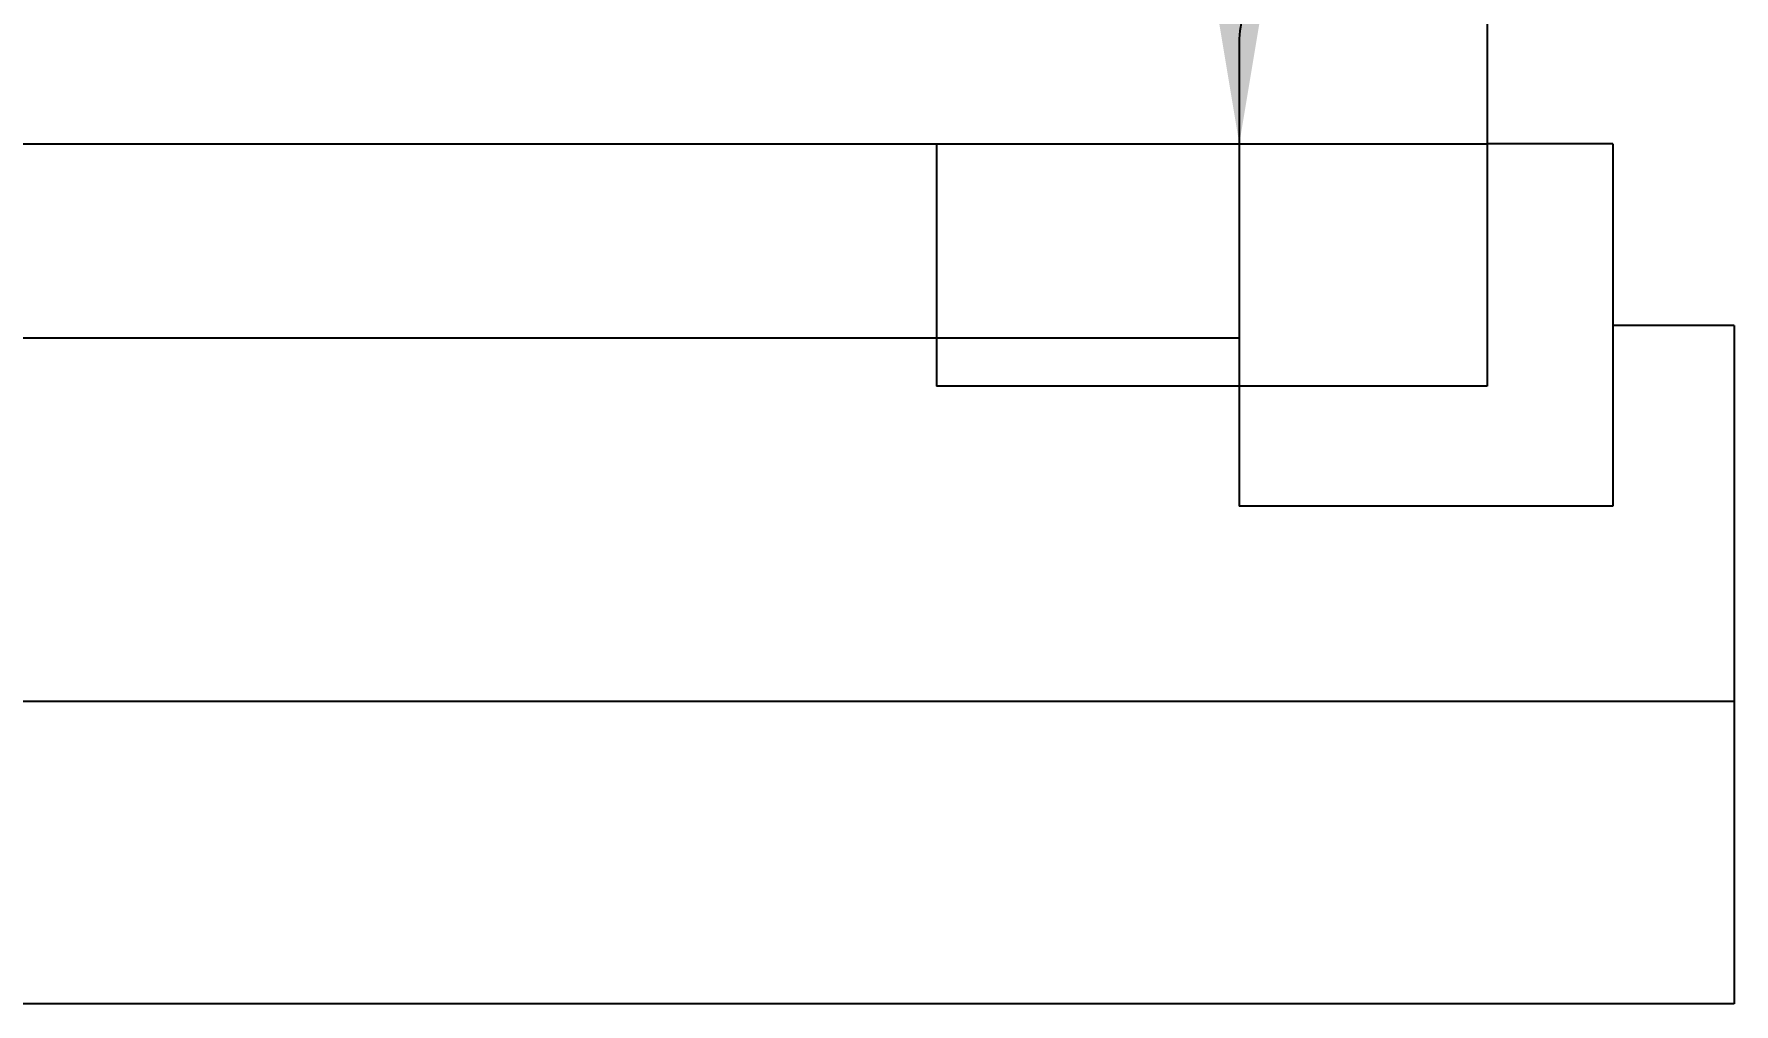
# Model space of a CAD drawing. Header units: millimetres. Extents: x 2 to 5882, y 1831 to 3462.
# Drawn here: x 709.35 to 716.37, y 2695.81 to 2699.81 of the extents above; entities that cross this region are included whole.
import ezdxf

# ---------------------------------------------------------------- set-up
doc = ezdxf.new("R2010")
doc.units = ezdxf.units.MM
doc.layers.add('标注', color=4, linetype='Continuous')
doc.styles.get("Standard").update_dxf_attribs({"font": 'simplex1.shx', "width": 0.7, "bigfont": 'hztxt.shx'})
doc.dimstyles.new('比例1：200', dxfattribs={"dimtxt": 3, "dimasz": 2, "dimexe": 1, "dimexo": 1, "dimgap": 0.5, "dimtad": 1, "dimlfac": 20, "dimzin": 13, "dimdsep": 46, "dimtxsty": 'Standard', "dimcen": -0.09, "dimclrd": 256, "dimclre": 256, "dimclrt": 7, "dimaunit": 1, "dimadec": 0, "dimazin": 0, "dimtfac": 0.0005, "dimtix": 1, "dimtmove": 2, "dimatfit": 3, "dimfxl": 0, "dimtolj": 1, "dimtzin": 13, "dimarcsym": 0})

# ---------------------------------------------------------------- blocks, each defined once
blk = doc.blocks.new('*D185')
at = {"layer": 'DEFPOINTS', "color": 0}
for p in [(710.6113, 2730.5439), (712.8862, 2699.361), (714.3254, 2699.361)]:
    blk.add_point(p, dxfattribs=at)
at = {"layer": '标注', "lineweight": -2}
for p, q in [((711.6113, 2730.5439), (715.3254, 2730.5439)), ((714.3254, 2728.5439), (714.3254, 2701.361)), ((713.8862, 2699.361), (715.3254, 2699.361))]:
    blk.add_line(p, q, dxfattribs=at)
at = {"layer": '标注'}
for points in [[(713.992, 2728.5439), (714.6587, 2728.5439), (714.3254, 2730.5439)], [(713.992, 2701.361), (714.6587, 2701.361), (714.3254, 2699.361)]]:
    blk.add_solid(points, dxfattribs=at)
at = {"layer": '标注', "color": 7, "insert": (712.3254, 2714.9525), "char_height": 3, "attachment_point": 5, "rotation": 90}
blk.add_mtext('\\A1;1200', dxfattribs=at)

msp = doc.modelspace()

# ---------------------------------------------------------------- linework, layer by layer
for p, q in [((715.34814, 2700.61103), (715.34814, 2698.36103)), ((714.32536, 2699.79502), (714.32536, 2697.86511)), ((655.57536, 2699.36103), (715.34814, 2699.36103)), ((713.07536, 2699.36103), (713.07536, 2698.76103)), ((715.86717, 2699.36103), (715.34814, 2699.36103)), ((715.86717, 2699.36103), (715.86717, 2697.86511)), ((713.07536, 2699.16103), (713.07536, 2698.96103)), ((713.07536, 2698.76103), (713.07536, 2698.36103)), ((655.57536, 2698.56103), (714.32536, 2698.56103)), ((716.36717, 2698.61103), (715.86717, 2698.61103)), ((716.36717, 2698.61103), (716.36717, 2697.06103)), ((716.36717, 2698.61103), (716.36717, 2697.06103)), ((714.32536, 2698.36103), (713.07536, 2698.36103)), ((715.34814, 2698.36103), (714.32536, 2698.36103)), ((715.86717, 2697.86511), (714.32536, 2697.86511)), ((653.57422, 2697.06103), (716.36717, 2697.06103)), ((716.36717, 2697.06103), (716.36717, 2695.81103)), ((716.36717, 2695.81103), (692.66459, 2695.81103))]:
    msp.add_line(p, q)
msp.add_arc((714.57536, 2699.79502), 0.25, 150.420038, 180)

# ---------------------------------------------------------------- dimensions: what is measured, and where the dimension line sits
at = {"layer": '标注'}
dim = msp.add_linear_dim(base=(714.32536, 2699.36103), p1=(710.61133, 2730.54391), p2=(712.88621, 2699.36103), angle=90, text='1200', dimstyle='比例1：200', dxfattribs=at)
dim.commit()
dim.dimension.update_dxf_attribs({"geometry": '*D185', "text_midpoint": (712.32536, 2714.95247)})

doc.saveas('drawing.dxf')
